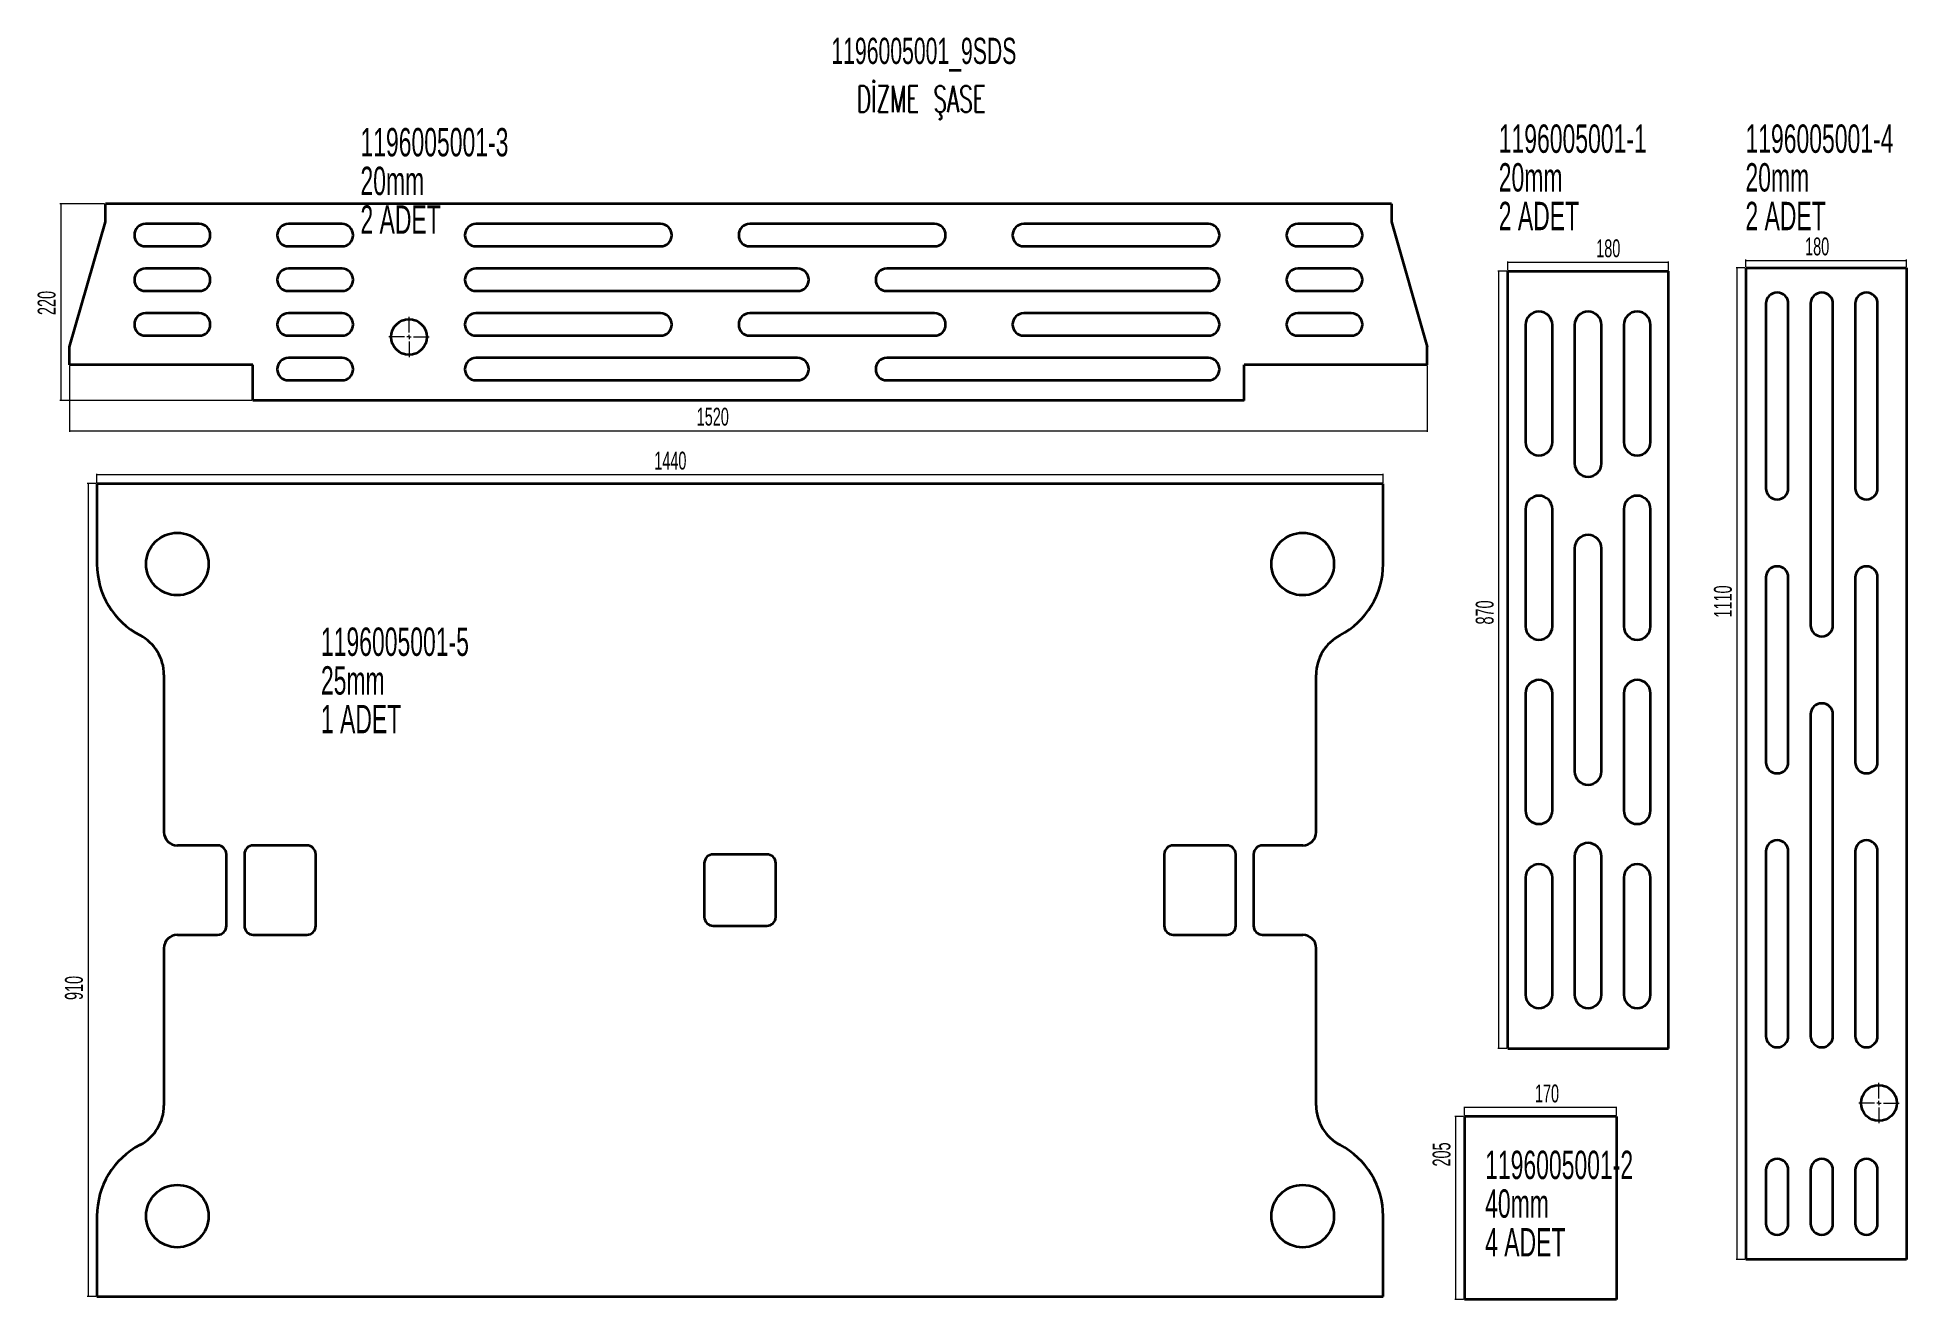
# Model space of a CAD drawing. Header units: millimetres. Extents: x 36 to 2129, y 90 to 1503.
import ezdxf

# ---------------------------------------------------------------- set-up
doc = ezdxf.new("R2010")
doc.units = ezdxf.units.MM
doc.styles.add('SLDTEXTSTYLE0', font='TXT', dxfattribs={"width": 0.605})
doc.styles.add('SLDTEXTSTYLE1', font='TXT', dxfattribs={"width": 0.605, "bigfont": 'bigfont'})
doc.dimstyles.new('SLDDIMSTYLE0', dxfattribs={"dimtxt": 20, "dimasz": 2, "dimexe": 0, "dimexo": 0.0625, "dimgap": 5, "dimtad": 1, "dimrnd": 1e-09, "dimzin": 12, "dimdsep": 46, "dimtxsty": 'SLDTEXTSTYLE0', "dimsah": 1, "dimcen": 0.09, "dimadec": 0, "dimazin": 3, "dimtfac": 1, "dimtofl": 0, "dimtmove": 0, "dimatfit": 3, "dimfxl": 1, "dimfrac": 2, "dimtolj": 1, "dimtzin": 12, "dimarcsym": 0})

# ---------------------------------------------------------------- blocks, each defined once
blk = doc.blocks.new('SW_NOTE_0')
at = {"color": 0, "linetype": 'Continuous', "lineweight": 0, "attachment_point": 2}
for s, insert, char_height, style in [('1196005001_9SDS', (194.1, 37.8), 29.326, 'SLDTEXTSTYLE0'), ('DİZME ŞASE', (191.2, -16.1), 29.33, 'SLDTEXTSTYLE1')]:
    blk.add_mtext(s, dxfattribs=dict(at, insert=insert, char_height=char_height, style=style))
blk = doc.blocks.new('_D')
at = {"color": 7, "linetype": 'Continuous', "lineweight": 0}
for p, q in [((101.7, 1003), (91.7, 1003)), ((92.7, 1003), (92.7, 93)), ((101.7, 93), (91.7, 93))]:
    blk.add_line(p, q, dxfattribs=at)
at = {"color": 7, "linetype": 'Continuous', "lineweight": 18}
for points in [[(92.7, 1003), (92.4, 1001), (93.1, 1001)], [(92.7, 93), (93.1, 95), (92.4, 95)]]:
    blk.add_solid(points, dxfattribs=at)
at = {"color": 7, "linetype": 'Continuous', "lineweight": 18, "insert": (66.9, 424.9), "char_height": 20, "attachment_point": 1, "rotation": 90, "style": 'SLDTEXTSTYLE0'}
blk.add_mtext('910', dxfattribs=at)
blk = doc.blocks.new('_D_1')
at = {"color": 7, "linetype": 'Continuous', "lineweight": 0}
for p, q in [((102.7, 1004), (102.7, 1014)), ((1542.7, 1013), (102.7, 1013)), ((1542.7, 1004), (1542.7, 1014))]:
    blk.add_line(p, q, dxfattribs=at)
at = {"color": 7, "linetype": 'Continuous', "lineweight": 18}
for points in [[(102.7, 1013), (104.7, 1012.7), (104.7, 1013.3)], [(1542.7, 1013), (1540.7, 1013.3), (1540.7, 1012.7)]]:
    blk.add_solid(points, dxfattribs=at)
at = {"color": 7, "linetype": 'Continuous', "lineweight": 18, "insert": (726.7, 1038.8), "char_height": 20, "attachment_point": 1, "style": 'SLDTEXTSTYLE0'}
blk.add_mtext('1440', dxfattribs=at)
blk = doc.blocks.new('SW_NOTE_0_1')
at = {"color": 0, "linetype": 'Continuous', "lineweight": 0, "char_height": 31.75, "attachment_point": 1, "style": 'SLDTEXTSTYLE0'}
for s, insert in [('1196005001-5', (0, 40.9)), ('25mm', (0, -2.4)), ('1 ADET', (0, -45.7))]:
    blk.add_mtext(s, dxfattribs=dict(at, insert=insert))
blk = doc.blocks.new('_D_2')
at = {"color": 7, "linetype": 'Continuous', "lineweight": 0}
for p, q in [((72.1, 1135.2), (72.1, 1061.2)), ((1592.1, 1135.2), (1592.1, 1061.2)), ((72.1, 1062.2), (1592.1, 1062.2))]:
    blk.add_line(p, q, dxfattribs=at)
at = {"color": 7, "linetype": 'Continuous', "lineweight": 18}
for points in [[(72.1, 1062.2), (74.1, 1061.9), (74.1, 1062.5)], [(1592.1, 1062.2), (1590.1, 1062.5), (1590.1, 1061.9)]]:
    blk.add_solid(points, dxfattribs=at)
at = {"color": 7, "linetype": 'Continuous', "lineweight": 18, "insert": (774.2, 1088), "char_height": 20, "attachment_point": 1, "style": 'SLDTEXTSTYLE0'}
blk.add_mtext('1520', dxfattribs=at)
blk = doc.blocks.new('_D_3')
at = {"color": 7, "linetype": 'Continuous', "lineweight": 0}
for p, q in [((111.1, 1316.2), (61.1, 1316.2)), ((62.1, 1316.2), (62.1, 1096.2)), ((276.1, 1096.2), (61.1, 1096.2))]:
    blk.add_line(p, q, dxfattribs=at)
at = {"color": 7, "linetype": 'Continuous', "lineweight": 18}
for points in [[(62.1, 1316.2), (61.8, 1314.2), (62.4, 1314.2)], [(62.1, 1096.2), (62.4, 1098.2), (61.8, 1098.2)]]:
    blk.add_solid(points, dxfattribs=at)
at = {"color": 7, "linetype": 'Continuous', "lineweight": 18, "insert": (36.3, 1191.8), "char_height": 20, "attachment_point": 1, "rotation": 90, "style": 'SLDTEXTSTYLE0'}
blk.add_mtext('220', dxfattribs=at)
blk = doc.blocks.new('SW_NOTE_0_2')
at = {"color": 0, "linetype": 'Continuous', "lineweight": 0, "char_height": 31.75, "attachment_point": 1, "style": 'SLDTEXTSTYLE0'}
for s, insert in [('1196005001-3', (0, 40.9)), ('20mm', (0, -2.4)), ('2 ADET', (0, -45.7))]:
    blk.add_mtext(s, dxfattribs=dict(at, insert=insert))
blk = doc.blocks.new('SW_CENTERMARKSYMBOL_0')
at = {"color": 0, "linetype": 'Continuous', "lineweight": 18}
for p, q in [((0, 5), (0, 22.5)), ((-5, 0), (-22.5, 0)), ((0, 0), (-2.5, 0)), ((0, 0), (0, 2.5)), ((0, 0), (0, -2.5)), ((0, 0), (2.5, 0)), ((5, 0), (22.5, 0)), ((0, -5), (0, -22.5))]:
    blk.add_line(p, q, dxfattribs=at)
blk = doc.blocks.new('_D_4')
at = {"color": 7, "linetype": 'Continuous', "lineweight": 0}
for p, q in [((1681.2, 1240.8), (1671.2, 1240.8)), ((1672.2, 370.8), (1672.2, 1240.8)), ((1681.2, 370.8), (1671.2, 370.8))]:
    blk.add_line(p, q, dxfattribs=at)
at = {"color": 7, "linetype": 'Continuous', "lineweight": 18}
for points in [[(1672.2, 1240.8), (1671.9, 1238.8), (1672.5, 1238.8)], [(1672.2, 370.8), (1672.5, 372.8), (1671.9, 372.8)]]:
    blk.add_solid(points, dxfattribs=at)
at = {"color": 7, "linetype": 'Continuous', "lineweight": 18, "insert": (1646.4, 845.3), "char_height": 20, "attachment_point": 1, "rotation": 90, "style": 'SLDTEXTSTYLE0'}
blk.add_mtext('870', dxfattribs=at)
blk = doc.blocks.new('_D_5')
at = {"color": 7, "linetype": 'Continuous', "lineweight": 0}
for p, q in [((1682.2, 1241.8), (1682.2, 1251.8)), ((1682.2, 1250.8), (1862.2, 1250.8)), ((1862.2, 1241.8), (1862.2, 1251.8))]:
    blk.add_line(p, q, dxfattribs=at)
at = {"color": 7, "linetype": 'Continuous', "lineweight": 18}
for points in [[(1682.2, 1250.8), (1684.2, 1250.4), (1684.2, 1251.1)], [(1862.2, 1250.8), (1860.2, 1251.1), (1860.2, 1250.4)]]:
    blk.add_solid(points, dxfattribs=at)
at = {"color": 7, "linetype": 'Continuous', "lineweight": 18, "insert": (1781.3, 1276.5), "char_height": 20, "attachment_point": 1, "style": 'SLDTEXTSTYLE0'}
blk.add_mtext('180', dxfattribs=at)
blk = doc.blocks.new('SW_NOTE_0_3')
at = {"color": 0, "linetype": 'Continuous', "lineweight": 0, "char_height": 31.75, "attachment_point": 1, "style": 'SLDTEXTSTYLE0'}
for s, insert in [('1196005001-1', (0, 40.9)), ('20mm', (0, -2.4)), ('2 ADET', (0, -45.7))]:
    blk.add_mtext(s, dxfattribs=dict(at, insert=insert))
blk = doc.blocks.new('SW_NOTE_0_4')
at = {"color": 0, "linetype": 'Continuous', "lineweight": 0, "char_height": 31.75, "attachment_point": 1, "style": 'SLDTEXTSTYLE0'}
for s, insert in [('1196005001-4', (0, 40.9)), ('20mm', (0, -2.4)), ('2 ADET', (0, -45.7))]:
    blk.add_mtext(s, dxfattribs=dict(at, insert=insert))
blk = doc.blocks.new('_D_6')
at = {"color": 7, "linetype": 'Continuous', "lineweight": 0}
for p, q in [((1633.9, 295.5), (1633.9, 305.5)), ((1803.9, 304.5), (1633.9, 304.5)), ((1803.9, 295.5), (1803.9, 305.5))]:
    blk.add_line(p, q, dxfattribs=at)
at = {"color": 7, "linetype": 'Continuous', "lineweight": 18}
for points in [[(1633.9, 304.5), (1635.9, 304.2), (1635.9, 304.8)], [(1803.9, 304.5), (1801.9, 304.8), (1801.9, 304.2)]]:
    blk.add_solid(points, dxfattribs=at)
at = {"color": 7, "linetype": 'Continuous', "lineweight": 18, "insert": (1712.7, 330.3), "char_height": 20, "attachment_point": 1, "style": 'SLDTEXTSTYLE0'}
blk.add_mtext('170', dxfattribs=at)
blk = doc.blocks.new('_D_7')
at = {"color": 7, "linetype": 'Continuous', "lineweight": 0}
for p, q in [((1632.9, 294.5), (1622.9, 294.5)), ((1623.9, 294.5), (1623.9, 89.5)), ((1632.9, 89.5), (1622.9, 89.5))]:
    blk.add_line(p, q, dxfattribs=at)
at = {"color": 7, "linetype": 'Continuous', "lineweight": 18}
for points in [[(1623.9, 294.5), (1623.6, 292.5), (1624.2, 292.5)], [(1623.9, 89.5), (1624.2, 91.5), (1623.6, 91.5)]]:
    blk.add_solid(points, dxfattribs=at)
at = {"color": 7, "linetype": 'Continuous', "lineweight": 18, "insert": (1598.1, 238.5), "char_height": 20, "attachment_point": 1, "rotation": 90, "style": 'SLDTEXTSTYLE0'}
blk.add_mtext('205', dxfattribs=at)
blk = doc.blocks.new('SW_NOTE_0_5')
at = {"color": 0, "linetype": 'Continuous', "lineweight": 0, "char_height": 31.75, "attachment_point": 1, "style": 'SLDTEXTSTYLE0'}
for s, insert in [('1196005001-2', (0, 40.9)), ('40mm', (0, -2.4)), ('4 ADET', (0, -45.7))]:
    blk.add_mtext(s, dxfattribs=dict(at, insert=insert))
blk = doc.blocks.new('_D_8')
at = {"color": 7, "linetype": 'Continuous', "lineweight": 0}
for p, q in [((1948.9, 1245.6), (1948.9, 1253.8)), ((1948.9, 1252.8), (2128.9, 1252.8)), ((2128.9, 1245.6), (2128.9, 1253.8))]:
    blk.add_line(p, q, dxfattribs=at)
at = {"color": 7, "linetype": 'Continuous', "lineweight": 18}
for points in [[(1948.9, 1252.8), (1950.9, 1252.5), (1950.9, 1253.1)], [(2128.9, 1252.8), (2126.9, 1253.1), (2126.9, 1252.5)]]:
    blk.add_solid(points, dxfattribs=at)
at = {"color": 7, "linetype": 'Continuous', "lineweight": 18, "insert": (2015.2, 1278.6), "char_height": 20, "attachment_point": 1, "style": 'SLDTEXTSTYLE0'}
blk.add_mtext('180', dxfattribs=at)
blk = doc.blocks.new('_D_9')
at = {"color": 7, "linetype": 'Continuous', "lineweight": 0}
for p, q in [((1947.9, 1244.6), (1937.9, 1244.6)), ((1938.9, 1244.6), (1938.9, 134.6)), ((1947.9, 134.6), (1937.9, 134.6))]:
    blk.add_line(p, q, dxfattribs=at)
at = {"color": 7, "linetype": 'Continuous', "lineweight": 18}
for points in [[(1938.9, 1244.6), (1938.5, 1242.6), (1939.2, 1242.6)], [(1938.9, 134.6), (1939.2, 136.6), (1938.5, 136.6)]]:
    blk.add_solid(points, dxfattribs=at)
at = {"color": 7, "linetype": 'Continuous', "lineweight": 18, "insert": (1913.1, 853.1), "char_height": 20, "attachment_point": 1, "rotation": 90, "style": 'SLDTEXTSTYLE0'}
blk.add_mtext('1110', dxfattribs=at)
blk = doc.blocks.new('SW_CENTERMARKSYMBOL_1')
at = {"color": 0, "linetype": 'Continuous', "lineweight": 18}
for p, q in [((0, 5), (0, 22.5)), ((-5, 0), (-22.5, 0)), ((0, 0), (-2.5, 0)), ((0, 0), (0, 2.5)), ((0, 0), (0, -2.5)), ((0, 0), (2.5, 0)), ((5, 0), (22.5, 0)), ((0, -5), (0, -22.5))]:
    blk.add_line(p, q, dxfattribs=at)

msp = doc.modelspace()

# ---------------------------------------------------------------- linework, layer by layer
at = {"color": 7, "linetype": 'Continuous', "lineweight": 35}
for p, q in [((112.09, 1296.219), (112.09, 1316.219)), ((1552.09, 1316.219), (112.09, 1316.219)), ((1552.09, 1316.219), (1552.09, 1296.219)), ((72.09, 1156.219), (112.09, 1296.219)), ((217.09, 1293.719), (157.09, 1293.719)), ((377.09, 1293.719), (317.09, 1293.719)), ((733.757, 1293.719), (527.09, 1293.719)), ((1040.424, 1293.719), (833.757, 1293.719)), ((1347.09, 1293.719), (1140.424, 1293.719)), ((1507.09, 1293.719), (1447.09, 1293.719)), ((1552.09, 1296.219), (1592.09, 1156.219)), ((157.09, 1268.719), (217.09, 1268.719)), ((317.09, 1268.719), (377.09, 1268.719)), ((527.09, 1268.719), (733.757, 1268.719)), ((833.757, 1268.719), (1040.424, 1268.719)), ((1140.424, 1268.719), (1347.09, 1268.719)), ((1447.09, 1268.719), (1507.09, 1268.719)), ((217.09, 1243.719), (157.09, 1243.719)), ((377.09, 1243.719), (317.09, 1243.719)), ((887.09, 1243.719), (527.09, 1243.719)), ((1347.09, 1243.719), (987.09, 1243.719)), ((1507.09, 1243.719), (1447.09, 1243.719)), ((1682.195, 370.751), (1682.195, 1240.751)), ((1682.195, 1240.751), (1862.195, 1240.751)), ((1862.195, 370.751), (1862.195, 1240.751)), ((1948.855, 1244.565), (1948.855, 134.565)), ((1948.855, 1244.565), (2128.855, 1244.565)), ((2128.855, 1244.565), (2128.855, 134.565)), ((157.09, 1218.719), (217.09, 1218.719)), ((317.09, 1218.719), (377.09, 1218.719)), ((527.09, 1218.719), (887.09, 1218.719)), ((987.09, 1218.719), (1347.09, 1218.719)), ((1447.09, 1218.719), (1507.09, 1218.719)), ((217.09, 1193.719), (157.09, 1193.719)), ((377.09, 1193.719), (317.09, 1193.719)), ((733.757, 1193.719), (527.09, 1193.719)), ((1040.424, 1193.719), (833.757, 1193.719)), ((1347.09, 1193.719), (1140.424, 1193.719)), ((1507.09, 1193.719), (1447.09, 1193.719)), ((1971.355, 1204.565), (1971.355, 997.898)), ((1996.355, 997.898), (1996.355, 1204.565)), ((2021.355, 1204.565), (2021.355, 844.565)), ((2046.355, 844.565), (2046.355, 1204.565)), ((2071.355, 1204.565), (2071.355, 997.898)), ((2096.355, 997.898), (2096.355, 1204.565)), ((1702.195, 1180.751), (1702.195, 1049.501)), ((1732.195, 1049.501), (1732.195, 1180.751)), ((1757.195, 1180.751), (1757.195, 1025.751)), ((1787.195, 1025.751), (1787.195, 1180.751)), ((1812.195, 1180.751), (1812.195, 1049.501)), ((1842.195, 1049.501), (1842.195, 1180.751)), ((72.09, 1136.219), (72.09, 1156.219)), ((157.09, 1168.719), (217.09, 1168.719)), ((317.09, 1168.719), (377.09, 1168.719)), ((527.09, 1168.719), (733.757, 1168.719)), ((833.757, 1168.719), (1040.424, 1168.719)), ((1140.424, 1168.719), (1347.09, 1168.719)), ((1447.09, 1168.719), (1507.09, 1168.719)), ((1592.09, 1136.219), (1592.09, 1156.219)), ((277.09, 1136.219), (72.09, 1136.219)), ((277.09, 1096.219), (277.09, 1136.219)), ((377.09, 1143.719), (317.09, 1143.719)), ((887.09, 1143.719), (527.09, 1143.719)), ((1347.09, 1143.719), (987.09, 1143.719)), ((1387.09, 1096.219), (1387.09, 1136.219)), ((1592.09, 1136.219), (1387.09, 1136.219)), ((317.09, 1118.719), (377.09, 1118.719)), ((527.09, 1118.719), (887.09, 1118.719)), ((987.09, 1118.719), (1347.09, 1118.719)), ((1387.09, 1096.219), (277.09, 1096.219)), ((102.729, 1002.999), (102.729, 912.999)), ((1542.729, 1002.999), (102.729, 1002.999)), ((1542.729, 912.999), (1542.729, 1002.999)), ((1702.195, 974.501), (1702.195, 843.251)), ((1732.195, 843.251), (1732.195, 974.501)), ((1812.195, 974.501), (1812.195, 843.251)), ((1842.195, 843.251), (1842.195, 974.501)), ((1757.195, 930.751), (1757.195, 680.751)), ((1787.195, 680.751), (1787.195, 930.751)), ((1971.355, 897.898), (1971.355, 691.232)), ((1996.355, 691.232), (1996.355, 897.898)), ((2071.355, 897.898), (2071.355, 691.232)), ((2096.355, 691.232), (2096.355, 897.898)), ((177.729, 789.003), (177.729, 612.999)), ((1467.729, 612.999), (1467.729, 789.003)), ((1702.195, 768.251), (1702.195, 637.001)), ((1732.195, 637.001), (1732.195, 768.251)), ((1812.195, 768.251), (1812.195, 637.001)), ((1842.195, 637.001), (1842.195, 768.251)), ((2021.355, 744.565), (2021.355, 384.565)), ((2046.355, 384.565), (2046.355, 744.565)), ((237.729, 597.999), (192.729, 597.999)), ((247.729, 507.999), (247.729, 587.999)), ((267.729, 587.999), (267.729, 507.999)), ((337.729, 597.999), (277.729, 597.999)), ((347.729, 507.999), (347.729, 587.999)), ((852.729, 587.999), (792.729, 587.999)), ((1297.729, 587.999), (1297.729, 507.999)), ((1367.729, 597.999), (1307.729, 597.999)), ((1377.729, 507.999), (1377.729, 587.999)), ((1397.729, 587.999), (1397.729, 507.999)), ((1452.729, 597.999), (1407.729, 597.999)), ((1971.355, 591.232), (1971.355, 384.565)), ((1996.355, 384.565), (1996.355, 591.232)), ((2071.355, 591.232), (2071.355, 384.565)), ((2096.355, 384.565), (2096.355, 591.232)), ((782.729, 577.999), (782.729, 517.999)), ((862.729, 517.999), (862.729, 577.999)), ((1757.195, 585.751), (1757.195, 430.751)), ((1787.195, 430.751), (1787.195, 585.751)), ((1702.195, 562.001), (1702.195, 430.751)), ((1732.195, 430.751), (1732.195, 562.001)), ((1812.195, 562.001), (1812.195, 430.751)), ((1842.195, 430.751), (1842.195, 562.001)), ((792.729, 507.999), (852.729, 507.999)), ((177.729, 482.999), (177.729, 306.995)), ((192.729, 497.999), (237.729, 497.999)), ((277.729, 497.999), (337.729, 497.999)), ((1307.729, 497.999), (1367.729, 497.999)), ((1407.729, 497.999), (1452.729, 497.999)), ((1467.729, 306.995), (1467.729, 482.999)), ((1682.195, 370.751), (1862.195, 370.751)), ((1633.907, 294.512), (1633.907, 89.512)), ((1803.907, 294.512), (1633.907, 294.512)), ((1803.907, 294.512), (1803.907, 89.512)), ((1971.355, 234.565), (1971.355, 174.565)), ((1996.355, 174.565), (1996.355, 234.565)), ((2021.355, 234.565), (2021.355, 174.565)), ((2046.355, 174.565), (2046.355, 234.565)), ((2071.355, 234.565), (2071.355, 174.565)), ((2096.355, 174.565), (2096.355, 234.565)), ((102.729, 182.999), (102.729, 92.999)), ((1542.729, 92.999), (1542.729, 182.999)), ((2128.855, 134.565), (1948.855, 134.565)), ((102.729, 92.999), (1542.729, 92.999)), ((1803.907, 89.512), (1633.907, 89.512))]:
    msp.add_line(p, q, dxfattribs=at)
for centre, radius in [((452.09, 1167.219), 20), ((192.729, 912.999), 35), ((1452.729, 912.999), 35), ((2097.855, 309.565), 20), ((192.729, 182.999), 35), ((1452.729, 182.999), 35)]:
    msp.add_circle(centre, radius, dxfattribs=at)
for centre, radius, start, end in [((157.09, 1281.219), 12.5, 90, 270), ((217.09, 1281.219), 12.5, 270, 90), ((317.09, 1281.219), 12.5, 90, 270), ((377.09, 1281.219), 12.5, 270, 90), ((527.09, 1281.219), 12.5, 90, 270), ((733.757, 1281.219), 12.5, 270, 90), ((833.757, 1281.219), 12.5, 90, 270), ((1040.424, 1281.219), 12.5, 270, 90), ((1140.424, 1281.219), 12.5, 90, 270), ((1347.09, 1281.219), 12.5, 270, 90), ((1447.09, 1281.219), 12.5, 90, 270), ((1507.09, 1281.219), 12.5, 270, 90), ((157.09, 1231.219), 12.5, 90, 270), ((217.09, 1231.219), 12.5, 270, 90), ((317.09, 1231.219), 12.5, 90, 270), ((377.09, 1231.219), 12.5, 270, 90), ((527.09, 1231.219), 12.5, 90, 270), ((887.09, 1231.219), 12.5, 270, 90), ((987.09, 1231.219), 12.5, 90, 270), ((1347.09, 1231.219), 12.5, 270, 90), ((1447.09, 1231.219), 12.5, 90, 270), ((1507.09, 1231.219), 12.5, 270, 90), ((1983.855, 1204.565), 12.5, 0, 180), ((2033.855, 1204.565), 12.5, 0, 180), ((2083.855, 1204.565), 12.5, 0, 180), ((157.09, 1181.219), 12.5, 90, 270), ((217.09, 1181.219), 12.5, 270, 90), ((317.09, 1181.219), 12.5, 90, 270), ((377.09, 1181.219), 12.5, 270, 90), ((527.09, 1181.219), 12.5, 90, 270), ((733.757, 1181.219), 12.5, 270, 90), ((833.757, 1181.219), 12.5, 90, 270), ((1040.424, 1181.219), 12.5, 270, 90), ((1140.424, 1181.219), 12.5, 90, 270), ((1347.09, 1181.219), 12.5, 270, 90), ((1447.09, 1181.219), 12.5, 90, 270), ((1507.09, 1181.219), 12.5, 270, 90), ((1717.195, 1180.751), 15, 0, 180), ((1772.195, 1180.751), 15, 0, 180), ((1827.195, 1180.751), 15, 0, 180), ((317.09, 1131.219), 12.5, 90, 270), ((377.09, 1131.219), 12.5, 270, 90), ((527.09, 1131.219), 12.5, 90, 270), ((887.09, 1131.219), 12.5, 270, 90), ((987.09, 1131.219), 12.5, 90, 270), ((1347.09, 1131.219), 12.5, 270, 90), ((1717.195, 1049.501), 15, 180, 0), ((1827.195, 1049.501), 15, 180, 0), ((1772.195, 1025.751), 15, 180, 0), ((1717.195, 974.501), 15, 0, 180), ((1827.195, 974.501), 15, 0, 180), ((1983.855, 997.898), 12.5, 180, 0), ((2083.855, 997.898), 12.5, 180, 0), ((1772.195, 930.751), 15, 0, 180), ((192.729, 912.999), 90, 180, 242.335996), ((1452.729, 912.999), 90, 297.664004, 0), ((1983.855, 897.898), 12.5, 0, 180), ((2083.855, 897.898), 12.5, 0, 180), ((1717.195, 843.251), 15, 180, 0), ((1827.195, 843.251), 15, 180, 0), ((2033.855, 844.565), 12.5, 180, 0), ((127.729, 789.003), 50, 0, 62.335996), ((1517.729, 789.003), 50, 117.664004, 180), ((1717.195, 768.251), 15, 0, 180), ((1827.195, 768.251), 15, 0, 180), ((2033.855, 744.565), 12.5, 0, 180), ((1983.855, 691.232), 12.5, 180, 0), ((2083.855, 691.232), 12.5, 180, 0), ((1772.195, 680.751), 15, 180, 0), ((1717.195, 637.001), 15, 180, 0), ((1827.195, 637.001), 15, 180, 0), ((192.729, 612.999), 15, 180, 270), ((1452.729, 612.999), 15, 270, 0), ((237.729, 587.999), 10, 0, 90), ((277.729, 587.999), 10, 90, 180), ((337.729, 587.999), 10, 0, 90), ((792.729, 577.999), 10, 90, 180), ((852.729, 577.999), 10, 0, 90), ((1307.729, 587.999), 10, 90, 180), ((1367.729, 587.999), 10, 0, 90), ((1407.729, 587.999), 10, 90, 180), ((1772.195, 585.751), 15, 0, 180), ((1983.855, 591.232), 12.5, 0, 180), ((2083.855, 591.232), 12.5, 0, 180), ((1717.195, 562.001), 15, 0, 180), ((1827.195, 562.001), 15, 0, 180), ((237.729, 507.999), 10, 270, 0), ((277.729, 507.999), 10, 180, 270), ((337.729, 507.999), 10, 270, 0), ((792.729, 517.999), 10, 180, 270), ((852.729, 517.999), 10, 270, 0), ((1307.729, 507.999), 10, 180, 270), ((1367.729, 507.999), 10, 270, 0), ((1407.729, 507.999), 10, 180, 270), ((192.729, 482.999), 15, 90, 180), ((1452.729, 482.999), 15, 0, 90), ((1717.195, 430.751), 15, 180, 0), ((1772.195, 430.751), 15, 180, 0), ((1827.195, 430.751), 15, 180, 0), ((1983.855, 384.565), 12.5, 180, 0), ((2033.855, 384.565), 12.5, 180, 0), ((2083.855, 384.565), 12.5, 180, 0), ((127.729, 306.995), 50, 297.664004, 0), ((1517.729, 306.995), 50, 180, 242.335996), ((192.729, 182.999), 90, 117.664004, 180), ((1452.729, 182.999), 90, 0, 62.335996), ((1983.855, 234.565), 12.5, 0, 180), ((2033.855, 234.565), 12.5, 0, 180), ((2083.855, 234.565), 12.5, 0, 180), ((1983.855, 174.565), 12.5, 180, 0), ((2033.855, 174.565), 12.5, 180, 0), ((2083.855, 174.565), 12.5, 180, 0)]:
    msp.add_arc(centre, radius, start, end, dxfattribs=at)

# ---------------------------------------------------------------- block references
at = {"color": 7, "linetype": 'Continuous', "lineweight": 0}
for name, p in [('SW_NOTE_0', (834.438, 1464.389)), ('SW_NOTE_0_3', (1672.195, 1364.234)), ('SW_NOTE_0_4', (1948.415, 1364.234)), ('SW_NOTE_0_2', (397.711, 1360.279)), ('SW_NOTE_0_1', (353.478, 801.035)), ('SW_NOTE_0_5', (1656.951, 215.329))]:
    msp.add_blockref(name, p, dxfattribs=at)
at = {"color": 7, "linetype": 'Continuous', "lineweight": 18}
for name, p in [('SW_CENTERMARKSYMBOL_0', (452.09, 1167.219)), ('SW_CENTERMARKSYMBOL_1', (2097.855, 309.565))]:
    msp.add_blockref(name, p, dxfattribs=at)

# ---------------------------------------------------------------- dimensions: what is measured, and where the dimension line sits
for base, p1, p2, picture, middle in [((62.09, 1096.219), (112.09, 1316.219), (277.09, 1096.219), '_D_3', (62.09, 1210.633)), ((1672.195, 1240.751), (1682.195, 370.751), (1682.195, 1240.751), '_D_4', (1672.195, 864.107)), ((1938.855, 134.565), (1948.855, 1244.565), (1948.855, 134.565), '_D_9', (1938.855, 878.179)), ((92.729, 92.999), (102.729, 1002.999), (102.729, 92.999), '_D', (92.729, 443.703)), ((1623.907, 89.512), (1633.907, 294.512), (1633.907, 89.512), '_D_7', (1623.907, 257.247))]:
    dim = msp.add_linear_dim(base=base, p1=p1, p2=p2, angle=90, dimstyle='SLDDIMSTYLE0', dxfattribs=at)
    dim.commit()
    dim.dimension.update_dxf_attribs({"geometry": picture, "text_midpoint": middle, "dimtype": 160})
for base, p1, p2, picture, middle in [((1862.195, 1250.751), (1682.195, 1240.751), (1862.195, 1240.751), '_D_5', (1800.088, 1250.751)), ((2128.855, 1252.806), (1948.855, 1244.565), (2128.855, 1244.565), '_D_8', (2034.037, 1252.806)), ((1592.09, 1062.219), (72.09, 1136.219), (1592.09, 1136.219), '_D_2', (799.209, 1062.219)), ((102.729, 1012.999), (1542.729, 1002.999), (102.729, 1002.999), '_D_1', (751.715, 1012.999)), ((1633.907, 304.512), (1803.907, 294.512), (1633.907, 294.512), '_D_6', (1731.486, 304.512))]:
    dim = msp.add_linear_dim(base=base, p1=p1, p2=p2, dimstyle='SLDDIMSTYLE0', dxfattribs=at)
    dim.commit()
    dim.dimension.update_dxf_attribs({"geometry": picture, "text_midpoint": middle, "dimtype": 160})

doc.saveas('drawing.dxf')
